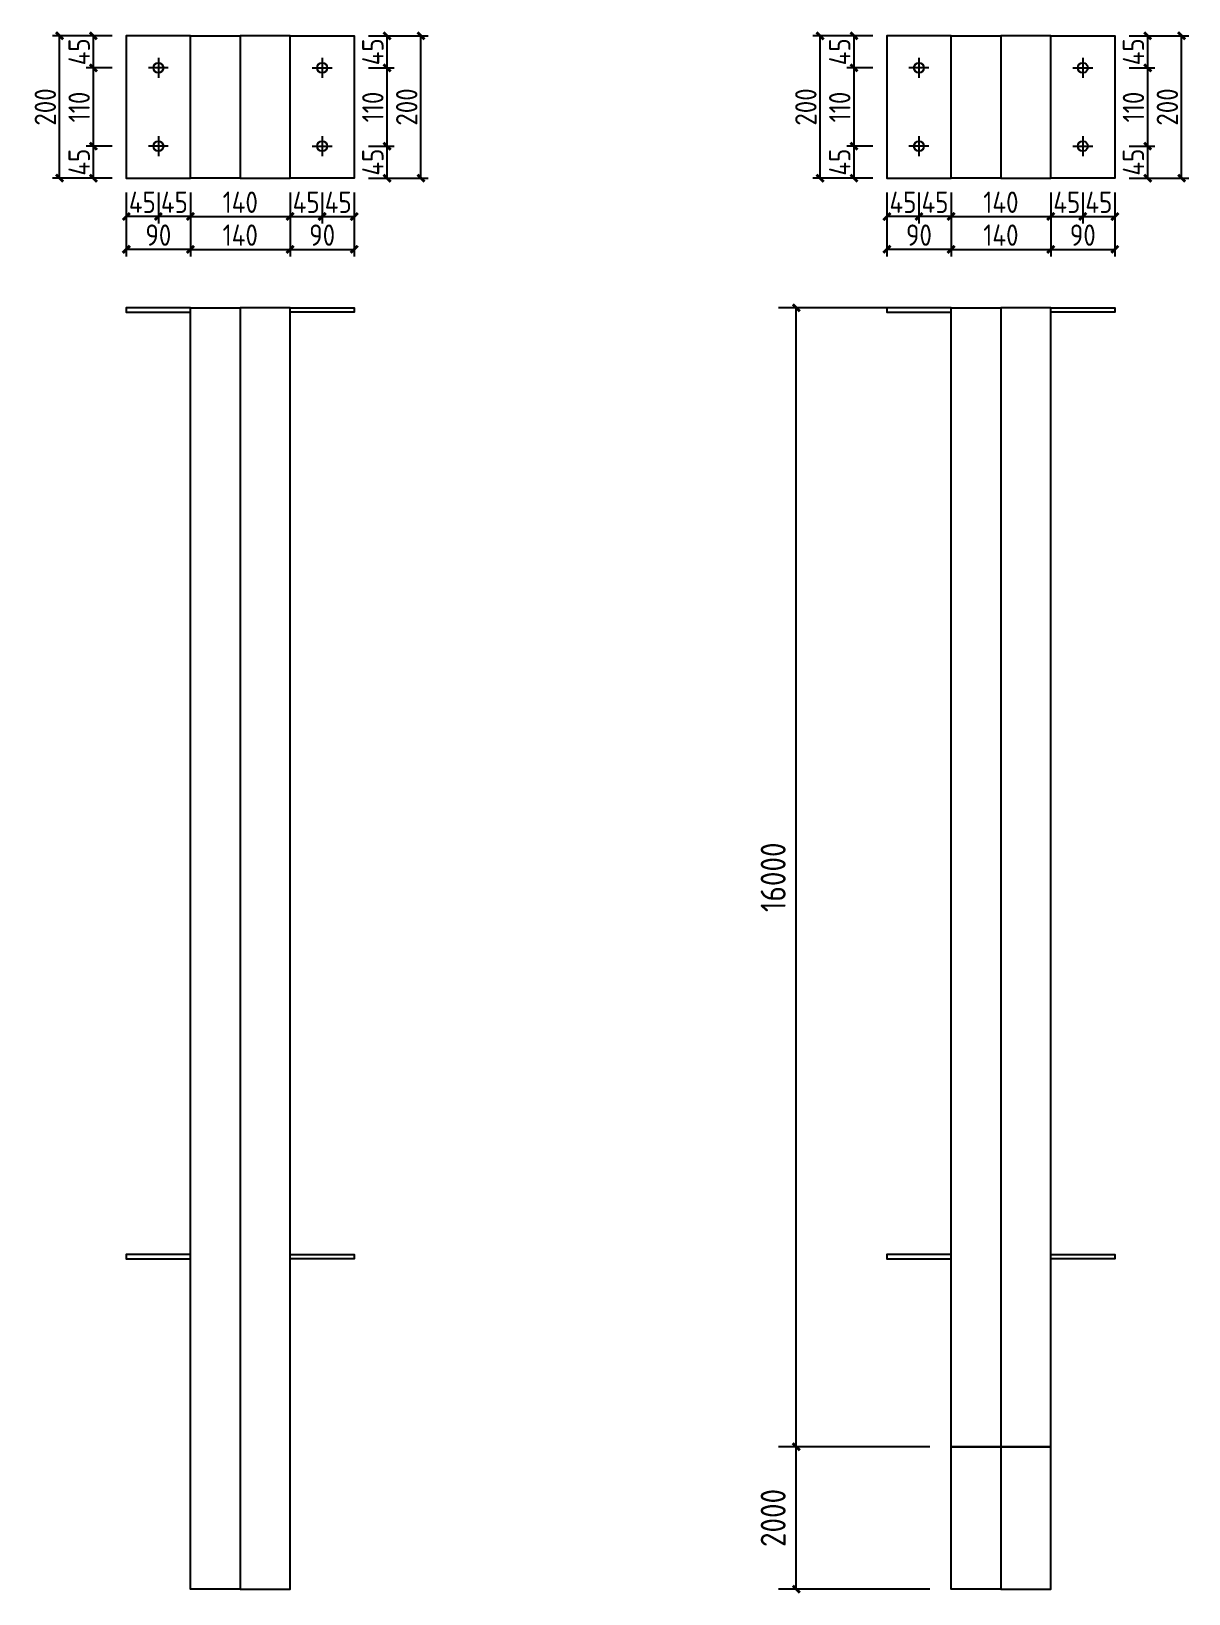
# Model space of a CAD drawing. Extents: x -196983 to 471790, y -783661 to 190401.
# Drawn here: x 92105 to 108354, y -65539 to -43590 of the extents above; entities that cross this region are included whole.
import ezdxf

# ---------------------------------------------------------------- set-up
doc = ezdxf.new("R2010")
doc.units = 0
doc.header["$LTSCALE"] = 1000
doc.header["$MEASUREMENT"] = 0
doc.layers.add('_TCH_MASK', color=7, linetype='Continuous')
doc.styles.get("Standard").update_dxf_attribs({"font": 'gbenor.shx', "bigfont": 'gbcbig.shx'})
doc.dimstyles.get("Standard").update_dxf_attribs({"dimscale": 100, "dimtxt": 3.5, "dimasz": 1, "dimexe": 2.5, "dimexo": 3, "dimgap": 1.5, "dimtad": 1, "dimdec": 0, "dimzin": 0, "dimdsep": 46, "dimtxsty": 'Standard', "dimblk": 'ARCHTICK', "dimcen": 0.09, "dimadec": 0, "dimazin": 0, "dimtfac": 1, "dimtdec": 0, "dimtix": 1, "dimtmove": 2, "dimatfit": 3, "dimfxl": 1, "dimtolj": 1, "dimtzin": 0, "dimarcsym": 0})

# ---------------------------------------------------------------- blocks, each defined once
blk = doc.blocks.new('_ArchTick')
at = {"color": 0, "linetype": 'ByBlock', "const_width": 0.4}
blk.add_lwpolyline([(-0.5, -0.5), (0.5, 0.5)], dxfattribs=at)
blk = doc.blocks.new('*D150')
at = {"layer": '_TCH_MASK', "color": 0, "lineweight": -2}
for p, q in [((94339, -45854), (94339, -46292)), ((95739, -45854), (95739, -46292)), ((94339, -46192), (95739, -46192))]:
    blk.add_line(p, q, dxfattribs=at)
at = {"layer": 'Defpoints', "color": 0}
for p in [(94339, -45654), (95739, -45654), (95739, -46192)]:
    blk.add_point(p, dxfattribs=at)
at = {"layer": '_TCH_MASK', "color": 0, "lineweight": -2, "xscale": 100, "yscale": 100, "zscale": 100, "rotation": 180}
blk.add_blockref('_ArchTick', (94339, -46192), dxfattribs=at)
at = {"layer": '_TCH_MASK', "color": 0, "lineweight": -2, "xscale": 100, "yscale": 100, "zscale": 100}
blk.add_blockref('_ArchTick', (95739, -46192), dxfattribs=at)
at = {"layer": '_TCH_MASK', "color": 0, "lineweight": 15, "insert": (95039, -45992), "char_height": 300, "attachment_point": 5}
blk.add_mtext('\\A1;140', dxfattribs=at)
blk = doc.blocks.new('*D151')
at = {"layer": '_TCH_MASK', "color": 0, "lineweight": -2}
for p, q in [((95739, -45854), (95739, -46292)), ((96189, -45854), (96189, -46292)), ((95739, -46192), (96189, -46192))]:
    blk.add_line(p, q, dxfattribs=at)
at = {"layer": 'Defpoints', "color": 0}
for p in [(95739, -45654), (96189, -45654), (96189, -46192)]:
    blk.add_point(p, dxfattribs=at)
at = {"layer": '_TCH_MASK', "color": 0, "lineweight": -2, "xscale": 100, "yscale": 100, "zscale": 100, "rotation": 180}
blk.add_blockref('_ArchTick', (95739, -46192), dxfattribs=at)
at = {"layer": '_TCH_MASK', "color": 0, "lineweight": -2, "xscale": 100, "yscale": 100, "zscale": 100}
blk.add_blockref('_ArchTick', (96189, -46192), dxfattribs=at)
at = {"layer": '_TCH_MASK', "color": 0, "lineweight": 15, "insert": (95964, -45992), "char_height": 300, "attachment_point": 5}
blk.add_mtext('\\A1;45', dxfattribs=at)
blk = doc.blocks.new('*D152')
at = {"layer": '_TCH_MASK', "color": 0, "lineweight": -2}
for p, q in [((96189, -45854), (96189, -46292)), ((96639, -45854), (96639, -46292)), ((96189, -46192), (96639, -46192))]:
    blk.add_line(p, q, dxfattribs=at)
at = {"layer": 'Defpoints', "color": 0}
for p in [(96189, -45654), (96639, -45654), (96639, -46192)]:
    blk.add_point(p, dxfattribs=at)
at = {"layer": '_TCH_MASK', "color": 0, "lineweight": -2, "xscale": 100, "yscale": 100, "zscale": 100, "rotation": 180}
blk.add_blockref('_ArchTick', (96189, -46192), dxfattribs=at)
at = {"layer": '_TCH_MASK', "color": 0, "lineweight": -2, "xscale": 100, "yscale": 100, "zscale": 100}
blk.add_blockref('_ArchTick', (96639, -46192), dxfattribs=at)
at = {"layer": '_TCH_MASK', "color": 0, "lineweight": 15, "insert": (96414, -45992), "char_height": 300, "attachment_point": 5}
blk.add_mtext('\\A1;45', dxfattribs=at)
blk = doc.blocks.new('*D146')
at = {"layer": '_TCH_MASK', "color": 0, "lineweight": -2}
for p, q in [((94339, -45854), (94339, -46754)), ((95739, -45854), (95739, -46754)), ((94339, -46654), (95739, -46654))]:
    blk.add_line(p, q, dxfattribs=at)
at = {"layer": 'Defpoints', "color": 0}
for p in [(94339, -45654), (95739, -45654), (95739, -46654)]:
    blk.add_point(p, dxfattribs=at)
at = {"layer": '_TCH_MASK', "color": 0, "lineweight": -2, "xscale": 100, "yscale": 100, "zscale": 100, "rotation": 180}
blk.add_blockref('_ArchTick', (94339, -46654), dxfattribs=at)
at = {"layer": '_TCH_MASK', "color": 0, "lineweight": -2, "xscale": 100, "yscale": 100, "zscale": 100}
blk.add_blockref('_ArchTick', (95739, -46654), dxfattribs=at)
at = {"layer": '_TCH_MASK', "color": 0, "lineweight": 15, "insert": (95039, -46454), "char_height": 300, "attachment_point": 5}
blk.add_mtext('\\A1;140', dxfattribs=at)
blk = doc.blocks.new('*D147')
at = {"layer": '_TCH_MASK', "color": 0, "lineweight": -2}
for p, q in [((95739, -45854), (95739, -46754)), ((96639, -45854), (96639, -46754)), ((95739, -46654), (96639, -46654))]:
    blk.add_line(p, q, dxfattribs=at)
at = {"layer": 'Defpoints', "color": 0}
for p in [(95739, -45654), (96639, -45654), (96639, -46654)]:
    blk.add_point(p, dxfattribs=at)
at = {"layer": '_TCH_MASK', "color": 0, "lineweight": -2, "xscale": 100, "yscale": 100, "zscale": 100, "rotation": 180}
blk.add_blockref('_ArchTick', (95739, -46654), dxfattribs=at)
at = {"layer": '_TCH_MASK', "color": 0, "lineweight": -2, "xscale": 100, "yscale": 100, "zscale": 100}
blk.add_blockref('_ArchTick', (96639, -46654), dxfattribs=at)
at = {"layer": '_TCH_MASK', "color": 0, "lineweight": 15, "insert": (96189, -46454), "char_height": 300, "attachment_point": 5}
blk.add_mtext('\\A1;90', dxfattribs=at)
blk = doc.blocks.new('*D148')
at = {"layer": '_TCH_MASK', "color": 0, "lineweight": -2}
for p, q in [((96839, -45204), (97200, -45204)), ((97100, -45654), (97100, -45204)), ((96839, -45654), (97200, -45654))]:
    blk.add_line(p, q, dxfattribs=at)
at = {"layer": 'Defpoints', "color": 0}
for p in [(96639, -45204), (97100, -45204), (96639, -45654)]:
    blk.add_point(p, dxfattribs=at)
at = {"layer": '_TCH_MASK', "color": 0, "lineweight": -2, "xscale": 100, "yscale": 100, "zscale": 100}
for p, rotation in [((97100, -45204), 90), ((97100, -45654), 270)]:
    blk.add_blockref('_ArchTick', p, dxfattribs=dict(at, rotation=rotation))
at = {"layer": '_TCH_MASK', "color": 0, "lineweight": 15, "insert": (96900, -45429), "char_height": 300, "attachment_point": 5, "rotation": 90}
blk.add_mtext('\\A1;45', dxfattribs=at)
blk = doc.blocks.new('*D149')
at = {"layer": '_TCH_MASK', "color": 0, "lineweight": -2}
for p, q in [((96839, -44104), (97200, -44104)), ((97100, -45204), (97100, -44104)), ((96839, -45204), (97200, -45204))]:
    blk.add_line(p, q, dxfattribs=at)
at = {"layer": 'Defpoints', "color": 0}
for p in [(96639, -44104), (97100, -44104), (96639, -45204)]:
    blk.add_point(p, dxfattribs=at)
at = {"layer": '_TCH_MASK', "color": 0, "lineweight": -2, "xscale": 100, "yscale": 100, "zscale": 100}
for p, rotation in [((97100, -44104), 90), ((97100, -45204), 270)]:
    blk.add_blockref('_ArchTick', p, dxfattribs=dict(at, rotation=rotation))
at = {"layer": '_TCH_MASK', "color": 0, "lineweight": 15, "insert": (96900, -44654), "char_height": 300, "attachment_point": 5, "rotation": 90}
blk.add_mtext('\\A1;110', dxfattribs=at)
blk = doc.blocks.new('*D153')
at = {"layer": '_TCH_MASK', "color": 0, "lineweight": -2}
for p, q in [((96839, -43654), (97200, -43654)), ((97100, -44104), (97100, -43654)), ((96839, -44104), (97200, -44104))]:
    blk.add_line(p, q, dxfattribs=at)
at = {"layer": 'Defpoints', "color": 0}
for p in [(96639, -43654), (97100, -43654), (96639, -44104)]:
    blk.add_point(p, dxfattribs=at)
at = {"layer": '_TCH_MASK', "color": 0, "lineweight": -2, "xscale": 100, "yscale": 100, "zscale": 100}
for p, rotation in [((97100, -43654), 90), ((97100, -44104), 270)]:
    blk.add_blockref('_ArchTick', p, dxfattribs=dict(at, rotation=rotation))
at = {"layer": '_TCH_MASK', "color": 0, "lineweight": 15, "insert": (96900, -43879), "char_height": 300, "attachment_point": 5, "rotation": 90}
blk.add_mtext('\\A1;45', dxfattribs=at)
blk = doc.blocks.new('*D154')
at = {"layer": '_TCH_MASK', "color": 0, "lineweight": -2}
for p, q in [((96839, -43654), (97676, -43654)), ((97576, -45654), (97576, -43654)), ((96839, -45654), (97676, -45654))]:
    blk.add_line(p, q, dxfattribs=at)
at = {"layer": 'Defpoints', "color": 0}
for p in [(96639, -43654), (97576, -43654), (96639, -45654)]:
    blk.add_point(p, dxfattribs=at)
at = {"layer": '_TCH_MASK', "color": 0, "lineweight": -2, "xscale": 100, "yscale": 100, "zscale": 100}
for p, rotation in [((97576, -43654), 90), ((97576, -45654), 270)]:
    blk.add_blockref('_ArchTick', p, dxfattribs=dict(at, rotation=rotation))
at = {"layer": '_TCH_MASK', "color": 0, "lineweight": 15, "insert": (97376, -44654), "char_height": 300, "attachment_point": 5, "rotation": 90}
blk.add_mtext('\\A1;200', dxfattribs=at)
blk = doc.blocks.new('*D158')
at = {"layer": '_TCH_MASK', "color": 0, "lineweight": -2}
for p, q in [((93889, -45854), (93889, -46292)), ((94339, -45854), (94339, -46292)), ((94339, -46192), (93889, -46192))]:
    blk.add_line(p, q, dxfattribs=at)
at = {"layer": 'Defpoints', "color": 0}
for p in [(93889, -45654), (94339, -45654), (93889, -46192)]:
    blk.add_point(p, dxfattribs=at)
at = {"layer": '_TCH_MASK', "color": 0, "lineweight": -2, "xscale": 100, "yscale": 100, "zscale": 100, "rotation": 180}
blk.add_blockref('_ArchTick', (93889, -46192), dxfattribs=at)
at = {"layer": '_TCH_MASK', "color": 0, "lineweight": -2, "xscale": 100, "yscale": 100, "zscale": 100}
blk.add_blockref('_ArchTick', (94339, -46192), dxfattribs=at)
at = {"layer": '_TCH_MASK', "color": 0, "lineweight": 15, "insert": (94114, -45992), "char_height": 300, "attachment_point": 5}
blk.add_mtext('\\A1;45', dxfattribs=at)
blk = doc.blocks.new('*D159')
at = {"layer": '_TCH_MASK', "color": 0, "lineweight": -2}
for p, q in [((93439, -45854), (93439, -46292)), ((93889, -45854), (93889, -46292)), ((93889, -46192), (93439, -46192))]:
    blk.add_line(p, q, dxfattribs=at)
at = {"layer": 'Defpoints', "color": 0}
for p in [(93439, -45654), (93889, -45654), (93439, -46192)]:
    blk.add_point(p, dxfattribs=at)
at = {"layer": '_TCH_MASK', "color": 0, "lineweight": -2, "xscale": 100, "yscale": 100, "zscale": 100, "rotation": 180}
blk.add_blockref('_ArchTick', (93439, -46192), dxfattribs=at)
at = {"layer": '_TCH_MASK', "color": 0, "lineweight": -2, "xscale": 100, "yscale": 100, "zscale": 100}
blk.add_blockref('_ArchTick', (93889, -46192), dxfattribs=at)
at = {"layer": '_TCH_MASK', "color": 0, "lineweight": 15, "insert": (93664, -45992), "char_height": 300, "attachment_point": 5}
blk.add_mtext('\\A1;45', dxfattribs=at)
blk = doc.blocks.new('*D155')
at = {"layer": '_TCH_MASK', "color": 0, "lineweight": -2}
for p, q in [((93439, -45854), (93439, -46754)), ((94339, -45854), (94339, -46754)), ((94339, -46654), (93439, -46654))]:
    blk.add_line(p, q, dxfattribs=at)
at = {"layer": 'Defpoints', "color": 0}
for p in [(93439, -45654), (94339, -45654), (93439, -46654)]:
    blk.add_point(p, dxfattribs=at)
at = {"layer": '_TCH_MASK', "color": 0, "lineweight": -2, "xscale": 100, "yscale": 100, "zscale": 100, "rotation": 180}
blk.add_blockref('_ArchTick', (93439, -46654), dxfattribs=at)
at = {"layer": '_TCH_MASK', "color": 0, "lineweight": -2, "xscale": 100, "yscale": 100, "zscale": 100}
blk.add_blockref('_ArchTick', (94339, -46654), dxfattribs=at)
at = {"layer": '_TCH_MASK', "color": 0, "lineweight": 15, "insert": (93889, -46454), "char_height": 300, "attachment_point": 5}
blk.add_mtext('\\A1;90', dxfattribs=at)
blk = doc.blocks.new('*D156')
at = {"layer": '_TCH_MASK', "color": 0, "lineweight": -2}
for p, q in [((93239, -45204), (92877, -45204)), ((92977, -45654), (92977, -45204)), ((93239, -45654), (92877, -45654))]:
    blk.add_line(p, q, dxfattribs=at)
at = {"layer": 'Defpoints', "color": 0}
for p in [(92977, -45204), (93439, -45204), (93439, -45654)]:
    blk.add_point(p, dxfattribs=at)
at = {"layer": '_TCH_MASK', "color": 0, "lineweight": -2, "xscale": 100, "yscale": 100, "zscale": 100}
for p, rotation in [((92977, -45204), 90), ((92977, -45654), 270)]:
    blk.add_blockref('_ArchTick', p, dxfattribs=dict(at, rotation=rotation))
at = {"layer": '_TCH_MASK', "color": 0, "lineweight": 15, "insert": (92777, -45429), "char_height": 300, "attachment_point": 5, "rotation": 90}
blk.add_mtext('\\A1;45', dxfattribs=at)
blk = doc.blocks.new('*D157')
at = {"layer": '_TCH_MASK', "color": 0, "lineweight": -2}
for p, q in [((93239, -44104), (92877, -44104)), ((92977, -45204), (92977, -44104)), ((93239, -45204), (92877, -45204))]:
    blk.add_line(p, q, dxfattribs=at)
at = {"layer": 'Defpoints', "color": 0}
for p in [(92977, -44104), (93439, -44104), (93439, -45204)]:
    blk.add_point(p, dxfattribs=at)
at = {"layer": '_TCH_MASK', "color": 0, "lineweight": -2, "xscale": 100, "yscale": 100, "zscale": 100}
for p, rotation in [((92977, -44104), 90), ((92977, -45204), 270)]:
    blk.add_blockref('_ArchTick', p, dxfattribs=dict(at, rotation=rotation))
at = {"layer": '_TCH_MASK', "color": 0, "lineweight": 15, "insert": (92777, -44654), "char_height": 300, "attachment_point": 5, "rotation": 90}
blk.add_mtext('\\A1;110', dxfattribs=at)
blk = doc.blocks.new('*D160')
at = {"layer": '_TCH_MASK', "color": 0, "lineweight": -2}
for p, q in [((93239, -43654), (92877, -43654)), ((92977, -44104), (92977, -43654)), ((93239, -44104), (92877, -44104))]:
    blk.add_line(p, q, dxfattribs=at)
at = {"layer": 'Defpoints', "color": 0}
for p in [(92977, -43654), (93439, -43654), (93439, -44104)]:
    blk.add_point(p, dxfattribs=at)
at = {"layer": '_TCH_MASK', "color": 0, "lineweight": -2, "xscale": 100, "yscale": 100, "zscale": 100}
for p, rotation in [((92977, -43654), 90), ((92977, -44104), 270)]:
    blk.add_blockref('_ArchTick', p, dxfattribs=dict(at, rotation=rotation))
at = {"layer": '_TCH_MASK', "color": 0, "lineweight": 15, "insert": (92777, -43879), "char_height": 300, "attachment_point": 5, "rotation": 90}
blk.add_mtext('\\A1;45', dxfattribs=at)
blk = doc.blocks.new('*D161')
at = {"layer": '_TCH_MASK', "color": 0, "lineweight": -2}
for p, q in [((93239, -43654), (92402, -43654)), ((92502, -45654), (92502, -43654)), ((93239, -45654), (92402, -45654))]:
    blk.add_line(p, q, dxfattribs=at)
at = {"layer": 'Defpoints', "color": 0}
for p in [(92502, -43654), (93439, -43654), (93439, -45654)]:
    blk.add_point(p, dxfattribs=at)
at = {"layer": '_TCH_MASK', "color": 0, "lineweight": -2, "xscale": 100, "yscale": 100, "zscale": 100}
for p, rotation in [((92502, -43654), 90), ((92502, -45654), 270)]:
    blk.add_blockref('_ArchTick', p, dxfattribs=dict(at, rotation=rotation))
at = {"layer": '_TCH_MASK', "color": 0, "lineweight": 15, "insert": (92302, -44654), "char_height": 300, "attachment_point": 5, "rotation": 90}
blk.add_mtext('\\A1;200', dxfattribs=at)
blk = doc.blocks.new('*D369')
at = {"layer": '_TCH_MASK', "color": 0, "lineweight": -2}
for p, q in [((105017, -45854), (105017, -46292)), ((106417, -45854), (106417, -46292)), ((105017, -46192), (106417, -46192))]:
    blk.add_line(p, q, dxfattribs=at)
at = {"layer": 'Defpoints', "color": 0}
for p in [(105017, -45654), (106417, -45654), (106417, -46192)]:
    blk.add_point(p, dxfattribs=at)
at = {"layer": '_TCH_MASK', "color": 0, "lineweight": -2, "xscale": 100, "yscale": 100, "zscale": 100, "rotation": 180}
blk.add_blockref('_ArchTick', (105017, -46192), dxfattribs=at)
at = {"layer": '_TCH_MASK', "color": 0, "lineweight": -2, "xscale": 100, "yscale": 100, "zscale": 100}
blk.add_blockref('_ArchTick', (106417, -46192), dxfattribs=at)
at = {"layer": '_TCH_MASK', "color": 0, "lineweight": 15, "insert": (105717, -45992), "char_height": 300, "attachment_point": 5}
blk.add_mtext('\\A1;140', dxfattribs=at)
blk = doc.blocks.new('*D370')
at = {"layer": '_TCH_MASK', "color": 0, "lineweight": -2}
for p, q in [((106417, -45854), (106417, -46292)), ((106867, -45854), (106867, -46292)), ((106417, -46192), (106867, -46192))]:
    blk.add_line(p, q, dxfattribs=at)
at = {"layer": 'Defpoints', "color": 0}
for p in [(106417, -45654), (106867, -45654), (106867, -46192)]:
    blk.add_point(p, dxfattribs=at)
at = {"layer": '_TCH_MASK', "color": 0, "lineweight": -2, "xscale": 100, "yscale": 100, "zscale": 100, "rotation": 180}
blk.add_blockref('_ArchTick', (106417, -46192), dxfattribs=at)
at = {"layer": '_TCH_MASK', "color": 0, "lineweight": -2, "xscale": 100, "yscale": 100, "zscale": 100}
blk.add_blockref('_ArchTick', (106867, -46192), dxfattribs=at)
at = {"layer": '_TCH_MASK', "color": 0, "lineweight": 15, "insert": (106642, -45992), "char_height": 300, "attachment_point": 5}
blk.add_mtext('\\A1;45', dxfattribs=at)
blk = doc.blocks.new('*D371')
at = {"layer": '_TCH_MASK', "color": 0, "lineweight": -2}
for p, q in [((106867, -45854), (106867, -46292)), ((107317, -45854), (107317, -46292)), ((106867, -46192), (107317, -46192))]:
    blk.add_line(p, q, dxfattribs=at)
at = {"layer": 'Defpoints', "color": 0}
for p in [(106867, -45654), (107317, -45654), (107317, -46192)]:
    blk.add_point(p, dxfattribs=at)
at = {"layer": '_TCH_MASK', "color": 0, "lineweight": -2, "xscale": 100, "yscale": 100, "zscale": 100, "rotation": 180}
blk.add_blockref('_ArchTick', (106867, -46192), dxfattribs=at)
at = {"layer": '_TCH_MASK', "color": 0, "lineweight": -2, "xscale": 100, "yscale": 100, "zscale": 100}
blk.add_blockref('_ArchTick', (107317, -46192), dxfattribs=at)
at = {"layer": '_TCH_MASK', "color": 0, "lineweight": 15, "insert": (107092, -45992), "char_height": 300, "attachment_point": 5}
blk.add_mtext('\\A1;45', dxfattribs=at)
blk = doc.blocks.new('*D362')
at = {"layer": '_TCH_MASK', "color": 0, "lineweight": -2}
for p, q in [((105017, -45854), (105017, -46754)), ((106417, -45854), (106417, -46754)), ((105017, -46654), (106417, -46654))]:
    blk.add_line(p, q, dxfattribs=at)
at = {"layer": 'Defpoints', "color": 0}
for p in [(105017, -45654), (106417, -45654), (106417, -46654)]:
    blk.add_point(p, dxfattribs=at)
at = {"layer": '_TCH_MASK', "color": 0, "lineweight": -2, "xscale": 100, "yscale": 100, "zscale": 100, "rotation": 180}
blk.add_blockref('_ArchTick', (105017, -46654), dxfattribs=at)
at = {"layer": '_TCH_MASK', "color": 0, "lineweight": -2, "xscale": 100, "yscale": 100, "zscale": 100}
blk.add_blockref('_ArchTick', (106417, -46654), dxfattribs=at)
at = {"layer": '_TCH_MASK', "color": 0, "lineweight": 15, "insert": (105717, -46454), "char_height": 300, "attachment_point": 5}
blk.add_mtext('\\A1;140', dxfattribs=at)
blk = doc.blocks.new('*D363')
at = {"layer": '_TCH_MASK', "color": 0, "lineweight": -2}
for p, q in [((106417, -45854), (106417, -46754)), ((107317, -45854), (107317, -46754)), ((106417, -46654), (107317, -46654))]:
    blk.add_line(p, q, dxfattribs=at)
at = {"layer": 'Defpoints', "color": 0}
for p in [(106417, -45654), (107317, -45654), (107317, -46654)]:
    blk.add_point(p, dxfattribs=at)
at = {"layer": '_TCH_MASK', "color": 0, "lineweight": -2, "xscale": 100, "yscale": 100, "zscale": 100, "rotation": 180}
blk.add_blockref('_ArchTick', (106417, -46654), dxfattribs=at)
at = {"layer": '_TCH_MASK', "color": 0, "lineweight": -2, "xscale": 100, "yscale": 100, "zscale": 100}
blk.add_blockref('_ArchTick', (107317, -46654), dxfattribs=at)
at = {"layer": '_TCH_MASK', "color": 0, "lineweight": 15, "insert": (106867, -46454), "char_height": 300, "attachment_point": 5}
blk.add_mtext('\\A1;90', dxfattribs=at)
blk = doc.blocks.new('*D364')
at = {"layer": '_TCH_MASK', "color": 0, "lineweight": -2}
for p, q in [((107517, -45204), (107878, -45204)), ((107778, -45654), (107778, -45204)), ((107517, -45654), (107878, -45654))]:
    blk.add_line(p, q, dxfattribs=at)
at = {"layer": 'Defpoints', "color": 0}
for p in [(107317, -45204), (107778, -45204), (107317, -45654)]:
    blk.add_point(p, dxfattribs=at)
at = {"layer": '_TCH_MASK', "color": 0, "lineweight": -2, "xscale": 100, "yscale": 100, "zscale": 100}
for p, rotation in [((107778, -45204), 90), ((107778, -45654), 270)]:
    blk.add_blockref('_ArchTick', p, dxfattribs=dict(at, rotation=rotation))
at = {"layer": '_TCH_MASK', "color": 0, "lineweight": 15, "insert": (107578, -45429), "char_height": 300, "attachment_point": 5, "rotation": 90}
blk.add_mtext('\\A1;45', dxfattribs=at)
blk = doc.blocks.new('*D365')
at = {"layer": '_TCH_MASK', "color": 0, "lineweight": -2}
for p, q in [((107517, -44104), (107878, -44104)), ((107778, -45204), (107778, -44104)), ((107517, -45204), (107878, -45204))]:
    blk.add_line(p, q, dxfattribs=at)
at = {"layer": 'Defpoints', "color": 0}
for p in [(107317, -44104), (107778, -44104), (107317, -45204)]:
    blk.add_point(p, dxfattribs=at)
at = {"layer": '_TCH_MASK', "color": 0, "lineweight": -2, "xscale": 100, "yscale": 100, "zscale": 100}
for p, rotation in [((107778, -44104), 90), ((107778, -45204), 270)]:
    blk.add_blockref('_ArchTick', p, dxfattribs=dict(at, rotation=rotation))
at = {"layer": '_TCH_MASK', "color": 0, "lineweight": 15, "insert": (107578, -44654), "char_height": 300, "attachment_point": 5, "rotation": 90}
blk.add_mtext('\\A1;110', dxfattribs=at)
blk = doc.blocks.new('*D372')
at = {"layer": '_TCH_MASK', "color": 0, "lineweight": -2}
for p, q in [((107517, -43654), (107878, -43654)), ((107778, -44104), (107778, -43654)), ((107517, -44104), (107878, -44104))]:
    blk.add_line(p, q, dxfattribs=at)
at = {"layer": 'Defpoints', "color": 0}
for p in [(107317, -43654), (107778, -43654), (107317, -44104)]:
    blk.add_point(p, dxfattribs=at)
at = {"layer": '_TCH_MASK', "color": 0, "lineweight": -2, "xscale": 100, "yscale": 100, "zscale": 100}
for p, rotation in [((107778, -43654), 90), ((107778, -44104), 270)]:
    blk.add_blockref('_ArchTick', p, dxfattribs=dict(at, rotation=rotation))
at = {"layer": '_TCH_MASK', "color": 0, "lineweight": 15, "insert": (107578, -43879), "char_height": 300, "attachment_point": 5, "rotation": 90}
blk.add_mtext('\\A1;45', dxfattribs=at)
blk = doc.blocks.new('*D373')
at = {"layer": '_TCH_MASK', "color": 0, "lineweight": -2}
for p, q in [((107517, -43654), (108354, -43654)), ((108254, -45654), (108254, -43654)), ((107517, -45654), (108354, -45654))]:
    blk.add_line(p, q, dxfattribs=at)
at = {"layer": 'Defpoints', "color": 0}
for p in [(107317, -43654), (108254, -43654), (107317, -45654)]:
    blk.add_point(p, dxfattribs=at)
at = {"layer": '_TCH_MASK', "color": 0, "lineweight": -2, "xscale": 100, "yscale": 100, "zscale": 100}
for p, rotation in [((108254, -43654), 90), ((108254, -45654), 270)]:
    blk.add_blockref('_ArchTick', p, dxfattribs=dict(at, rotation=rotation))
at = {"layer": '_TCH_MASK', "color": 0, "lineweight": 15, "insert": (108054, -44654), "char_height": 300, "attachment_point": 5, "rotation": 90}
blk.add_mtext('\\A1;200', dxfattribs=at)
blk = doc.blocks.new('*D374')
at = {"layer": '_TCH_MASK', "color": 0, "lineweight": -2}
for p, q in [((104567, -45854), (104567, -46292)), ((105017, -45854), (105017, -46292)), ((105017, -46192), (104567, -46192))]:
    blk.add_line(p, q, dxfattribs=at)
at = {"layer": 'Defpoints', "color": 0}
for p in [(104567, -45654), (105017, -45654), (104567, -46192)]:
    blk.add_point(p, dxfattribs=at)
at = {"layer": '_TCH_MASK', "color": 0, "lineweight": -2, "xscale": 100, "yscale": 100, "zscale": 100, "rotation": 180}
blk.add_blockref('_ArchTick', (104567, -46192), dxfattribs=at)
at = {"layer": '_TCH_MASK', "color": 0, "lineweight": -2, "xscale": 100, "yscale": 100, "zscale": 100}
blk.add_blockref('_ArchTick', (105017, -46192), dxfattribs=at)
at = {"layer": '_TCH_MASK', "color": 0, "lineweight": 15, "insert": (104792, -45992), "char_height": 300, "attachment_point": 5}
blk.add_mtext('\\A1;45', dxfattribs=at)
blk = doc.blocks.new('*D375')
at = {"layer": '_TCH_MASK', "color": 0, "lineweight": -2}
for p, q in [((104117, -45854), (104117, -46292)), ((104567, -45854), (104567, -46292)), ((104567, -46192), (104117, -46192))]:
    blk.add_line(p, q, dxfattribs=at)
at = {"layer": 'Defpoints', "color": 0}
for p in [(104117, -45654), (104567, -45654), (104117, -46192)]:
    blk.add_point(p, dxfattribs=at)
at = {"layer": '_TCH_MASK', "color": 0, "lineweight": -2, "xscale": 100, "yscale": 100, "zscale": 100, "rotation": 180}
blk.add_blockref('_ArchTick', (104117, -46192), dxfattribs=at)
at = {"layer": '_TCH_MASK', "color": 0, "lineweight": -2, "xscale": 100, "yscale": 100, "zscale": 100}
blk.add_blockref('_ArchTick', (104567, -46192), dxfattribs=at)
at = {"layer": '_TCH_MASK', "color": 0, "lineweight": 15, "insert": (104342, -45992), "char_height": 300, "attachment_point": 5}
blk.add_mtext('\\A1;45', dxfattribs=at)
blk = doc.blocks.new('*D366')
at = {"layer": '_TCH_MASK', "color": 0, "lineweight": -2}
for p, q in [((104117, -45854), (104117, -46754)), ((105017, -45854), (105017, -46754)), ((105017, -46654), (104117, -46654))]:
    blk.add_line(p, q, dxfattribs=at)
at = {"layer": 'Defpoints', "color": 0}
for p in [(104117, -45654), (105017, -45654), (104117, -46654)]:
    blk.add_point(p, dxfattribs=at)
at = {"layer": '_TCH_MASK', "color": 0, "lineweight": -2, "xscale": 100, "yscale": 100, "zscale": 100, "rotation": 180}
blk.add_blockref('_ArchTick', (104117, -46654), dxfattribs=at)
at = {"layer": '_TCH_MASK', "color": 0, "lineweight": -2, "xscale": 100, "yscale": 100, "zscale": 100}
blk.add_blockref('_ArchTick', (105017, -46654), dxfattribs=at)
at = {"layer": '_TCH_MASK', "color": 0, "lineweight": 15, "insert": (104567, -46454), "char_height": 300, "attachment_point": 5}
blk.add_mtext('\\A1;90', dxfattribs=at)
blk = doc.blocks.new('*D367')
at = {"layer": '_TCH_MASK', "color": 0, "lineweight": -2}
for p, q in [((103917, -45204), (103555, -45204)), ((103655, -45654), (103655, -45204)), ((103917, -45654), (103555, -45654))]:
    blk.add_line(p, q, dxfattribs=at)
at = {"layer": 'Defpoints', "color": 0}
for p in [(103655, -45204), (104117, -45204), (104117, -45654)]:
    blk.add_point(p, dxfattribs=at)
at = {"layer": '_TCH_MASK', "color": 0, "lineweight": -2, "xscale": 100, "yscale": 100, "zscale": 100}
for p, rotation in [((103655, -45204), 90), ((103655, -45654), 270)]:
    blk.add_blockref('_ArchTick', p, dxfattribs=dict(at, rotation=rotation))
at = {"layer": '_TCH_MASK', "color": 0, "lineweight": 15, "insert": (103455, -45429), "char_height": 300, "attachment_point": 5, "rotation": 90}
blk.add_mtext('\\A1;45', dxfattribs=at)
blk = doc.blocks.new('*D368')
at = {"layer": '_TCH_MASK', "color": 0, "lineweight": -2}
for p, q in [((103917, -44104), (103555, -44104)), ((103655, -45204), (103655, -44104)), ((103917, -45204), (103555, -45204))]:
    blk.add_line(p, q, dxfattribs=at)
at = {"layer": 'Defpoints', "color": 0}
for p in [(103655, -44104), (104117, -44104), (104117, -45204)]:
    blk.add_point(p, dxfattribs=at)
at = {"layer": '_TCH_MASK', "color": 0, "lineweight": -2, "xscale": 100, "yscale": 100, "zscale": 100}
for p, rotation in [((103655, -44104), 90), ((103655, -45204), 270)]:
    blk.add_blockref('_ArchTick', p, dxfattribs=dict(at, rotation=rotation))
at = {"layer": '_TCH_MASK', "color": 0, "lineweight": 15, "insert": (103455, -44654), "char_height": 300, "attachment_point": 5, "rotation": 90}
blk.add_mtext('\\A1;110', dxfattribs=at)
blk = doc.blocks.new('*D376')
at = {"layer": '_TCH_MASK', "color": 0, "lineweight": -2}
for p, q in [((103917, -43654), (103555, -43654)), ((103655, -44104), (103655, -43654)), ((103917, -44104), (103555, -44104))]:
    blk.add_line(p, q, dxfattribs=at)
at = {"layer": 'Defpoints', "color": 0}
for p in [(103655, -43654), (104117, -43654), (104117, -44104)]:
    blk.add_point(p, dxfattribs=at)
at = {"layer": '_TCH_MASK', "color": 0, "lineweight": -2, "xscale": 100, "yscale": 100, "zscale": 100}
for p, rotation in [((103655, -43654), 90), ((103655, -44104), 270)]:
    blk.add_blockref('_ArchTick', p, dxfattribs=dict(at, rotation=rotation))
at = {"layer": '_TCH_MASK', "color": 0, "lineweight": 15, "insert": (103455, -43879), "char_height": 300, "attachment_point": 5, "rotation": 90}
blk.add_mtext('\\A1;45', dxfattribs=at)
blk = doc.blocks.new('*D377')
at = {"layer": '_TCH_MASK', "color": 0, "lineweight": -2}
for p, q in [((103917, -43654), (103079, -43654)), ((103179, -45654), (103179, -43654)), ((103917, -45654), (103079, -45654))]:
    blk.add_line(p, q, dxfattribs=at)
at = {"layer": 'Defpoints', "color": 0}
for p in [(103179, -43654), (104117, -43654), (104117, -45654)]:
    blk.add_point(p, dxfattribs=at)
at = {"layer": '_TCH_MASK', "color": 0, "lineweight": -2, "xscale": 100, "yscale": 100, "zscale": 100}
for p, rotation in [((103179, -43654), 90), ((103179, -45654), 270)]:
    blk.add_blockref('_ArchTick', p, dxfattribs=dict(at, rotation=rotation))
at = {"layer": '_TCH_MASK', "color": 0, "lineweight": 15, "insert": (102979, -44654), "char_height": 300, "attachment_point": 5, "rotation": 90}
blk.add_mtext('\\A1;200', dxfattribs=at)
blk = doc.blocks.new('*D495')
at = {"color": 0, "lineweight": -2}
for p, q in [((104717, -47475), (102595, -47475)), ((102845, -63475), (102845, -47475)), ((104717, -63475), (102595, -63475))]:
    blk.add_line(p, q, dxfattribs=at)
at = {"layer": 'Defpoints', "color": 0}
for p in [(102845, -47475), (105017, -47475), (105017, -63475)]:
    blk.add_point(p, dxfattribs=at)
at = {"color": 0, "lineweight": -2, "xscale": 100, "yscale": 100, "zscale": 100}
for p, rotation in [((102845, -47475), 90), ((102845, -63475), 270)]:
    blk.add_blockref('_ArchTick', p, dxfattribs=dict(at, rotation=rotation))
at = {"color": 0, "insert": (102520, -55475), "char_height": 350, "attachment_point": 5, "rotation": 90}
blk.add_mtext('\\A1;16000', dxfattribs=at)
blk = doc.blocks.new('*D496')
at = {"color": 0, "lineweight": -2}
for p, q in [((104717, -63475), (102595, -63475)), ((102845, -65475), (102845, -63475)), ((104717, -65475), (102595, -65475))]:
    blk.add_line(p, q, dxfattribs=at)
at = {"layer": 'Defpoints', "color": 0}
for p in [(102845, -63475), (105017, -63475), (105017, -65475)]:
    blk.add_point(p, dxfattribs=at)
at = {"color": 0, "lineweight": -2, "xscale": 100, "yscale": 100, "zscale": 100}
for p, rotation in [((102845, -63475), 90), ((102845, -65475), 270)]:
    blk.add_blockref('_ArchTick', p, dxfattribs=dict(at, rotation=rotation))
at = {"color": 0, "insert": (102520, -64475), "char_height": 350, "attachment_point": 5, "rotation": 90}
blk.add_mtext('\\A1;2000', dxfattribs=at)

msp = doc.modelspace()

# ---------------------------------------------------------------- linework, layer by layer
at = {"color": 2}
for p, q in [((94028.9, -44104), (93748.9, -44104)), ((93888.9, -43964), (93888.9, -44244)), ((96048.9, -44104), (96328.9, -44104)), ((96188.9, -43964), (96188.9, -44244)), ((104706.6, -44104), (104426.6, -44104)), ((104566.6, -43964), (104566.6, -44244)), ((106726.6, -44104), (107006.6, -44104)), ((106866.6, -43964), (106866.6, -44244)), ((94028.9, -45204), (93748.9, -45204)), ((93888.9, -45064), (93888.9, -45344)), ((96048.9, -45204), (96328.9, -45204)), ((96188.9, -45064), (96188.9, -45344)), ((104706.6, -45204), (104426.6, -45204)), ((104566.6, -45064), (104566.6, -45344)), ((106726.6, -45204), (107006.6, -45204)), ((106866.6, -45064), (106866.6, -45344))]:
    msp.add_line(p, q, dxfattribs=at)
at = {"color": 1}
for points in [[(94338.9, -43654), (93438.9, -43654), (93438.9, -45654), (94338.9, -45654)], [(95738.9, -43654), (96638.9, -43654), (96638.9, -45654), (95738.9, -45654)], [(105016.6, -43654), (104116.6, -43654), (104116.6, -45654), (105016.6, -45654)], [(106416.6, -43654), (107316.6, -43654), (107316.6, -45654), (106416.6, -45654)]]:
    msp.add_lwpolyline(points, close=True, dxfattribs=at)
at = {"color": 0}
for points in [[(94338.9, -43654), (95038.9, -43654), (95038.9, -45654), (94338.9, -45654)], [(95738.9, -43654), (95038.9, -43654), (95038.9, -45654), (95738.9, -45654)], [(105016.6, -43654), (105716.6, -43654), (105716.6, -45654), (105016.6, -45654)], [(106416.6, -43654), (105716.6, -43654), (105716.6, -45654), (106416.6, -45654)], [(94338.9, -47475.3), (93438.9, -47475.3), (93438.9, -47535.3), (94338.9, -47535.3)], [(94338.9, -47475.3), (95038.9, -47475.3), (95038.9, -65475.3), (94338.9, -65475.3)], [(95738.9, -47475.3), (95038.9, -47475.3), (95038.9, -65475.3), (95738.9, -65475.3)], [(95738.9, -47475.3), (96638.9, -47475.3), (96638.9, -47535.3), (95738.9, -47535.3)], [(105016.6, -47475.3), (104116.6, -47475.3), (104116.6, -47535.3), (105016.6, -47535.3)], [(105016.6, -47475.3), (105716.6, -47475.3), (105716.6, -63475.3), (105016.6, -63475.3)], [(106416.6, -47475.3), (105716.6, -47475.3), (105716.6, -63475.3), (106416.6, -63475.3)], [(106416.6, -47475.3), (107316.6, -47475.3), (107316.6, -47535.3), (106416.6, -47535.3)], [(94338.9, -60775.3), (93438.9, -60775.3), (93438.9, -60835.3), (94338.9, -60835.3)], [(95738.9, -60775.3), (96638.9, -60775.3), (96638.9, -60835.3), (95738.9, -60835.3)], [(105016.6, -60775.3), (104116.6, -60775.3), (104116.6, -60835.3), (105016.6, -60835.3)], [(106416.6, -60775.3), (107316.6, -60775.3), (107316.6, -60835.3), (106416.6, -60835.3)]]:
    msp.add_lwpolyline(points, close=True, dxfattribs=at)
at = {"color": 3}
for points in [[(105016.6, -63475.3), (105716.6, -63475.3), (105716.6, -65475.3), (105016.6, -65475.3)], [(106416.6, -63475.3), (105716.6, -63475.3), (105716.6, -65475.3), (106416.6, -65475.3)]]:
    msp.add_lwpolyline(points, close=True, dxfattribs=at)
at = {"color": 2}
for centre in [(93888.9, -44104), (96188.9, -44104), (104566.6, -44104), (106866.6, -44104), (93888.9, -45204), (96188.9, -45204), (104566.6, -45204), (106866.6, -45204)]:
    msp.add_circle(centre, 70, dxfattribs=at)

# ---------------------------------------------------------------- dimensions: what is measured, and where the dimension line sits
at = {"color": 3}
for base, p1, p2, picture, middle in [((102845.3, -47475.3), (105016.6, -63475.3), (105016.6, -47475.3), '*D495', (102520.3, -55475.3)), ((102845.3, -63475.3), (105016.6, -65475.3), (105016.6, -63475.3), '*D496', (102520.3, -64475.3))]:
    dim = msp.add_linear_dim(base=base, p1=p1, p2=p2, angle=90, dimstyle='Standard', dxfattribs=at)
    dim.commit()
    dim.dimension.update_dxf_attribs({"geometry": picture, "text_midpoint": middle})
at = {"layer": '_TCH_MASK', "color": 4, "lineweight": 15}
for base, p1, p2, angle, picture, middle in [((92501.7, -43654), (93438.9, -45654), (93438.9, -43654), 90, '*D161', (92301.7, -44654)), ((92977.5, -43654), (93438.9, -44104), (93438.9, -43654), 90, '*D160', (92777.5, -43879)), ((97100.4, -43654), (96638.9, -44104), (96638.9, -43654), 90, '*D153', (96900.4, -43879)), ((97576.1, -43654), (96638.9, -45654), (96638.9, -43654), 90, '*D154', (97376.1, -44654)), ((103179.5, -43654), (104116.6, -45654), (104116.6, -43654), 90, '*D377', (102979.5, -44654)), ((103655.2, -43654), (104116.6, -44104), (104116.6, -43654), 90, '*D376', (103455.2, -43879)), ((107778.1, -43654), (107316.6, -44104), (107316.6, -43654), 90, '*D372', (107578.1, -43879)), ((108253.8, -43654), (107316.6, -45654), (107316.6, -43654), 90, '*D373', (108053.8, -44654)), ((92977.5, -44104), (93438.9, -45204), (93438.9, -44104), 90, '*D157', (92777.5, -44654)), ((97100.4, -44104), (96638.9, -45204), (96638.9, -44104), 90, '*D149', (96900.4, -44654)), ((103655.2, -44104), (104116.6, -45204), (104116.6, -44104), 90, '*D368', (103455.2, -44654)), ((107778.1, -44104), (107316.6, -45204), (107316.6, -44104), 90, '*D365', (107578.1, -44654)), ((92977.5, -45204), (93438.9, -45654), (93438.9, -45204), 90, '*D156', (92777.5, -45429)), ((97100.4, -45204), (96638.9, -45654), (96638.9, -45204), 90, '*D148', (96900.4, -45429)), ((103655.2, -45204), (104116.6, -45654), (104116.6, -45204), 90, '*D367', (103455.2, -45429)), ((107778.1, -45204), (107316.6, -45654), (107316.6, -45204), 90, '*D364', (107578.1, -45429)), ((93438.9, -46191.9), (93888.9, -45654), (93438.9, -45654), 180, '*D159', (93663.9, -45991.9)), ((93438.9, -46653.5), (94338.9, -45654), (93438.9, -45654), 180, '*D155', (93888.9, -46453.5)), ((93888.9, -46191.9), (94338.9, -45654), (93888.9, -45654), 180, '*D158', (94113.9, -45991.9)), ((104116.6, -46191.9), (104566.6, -45654), (104116.6, -45654), 180, '*D375', (104341.6, -45991.9)), ((104116.6, -46653.5), (105016.6, -45654), (104116.6, -45654), 180, '*D366', (104566.6, -46453.5)), ((104566.6, -46191.9), (105016.6, -45654), (104566.6, -45654), 180, '*D374', (104791.6, -45991.9))]:
    dim = msp.add_linear_dim(base=base, p1=p1, p2=p2, angle=angle, dimstyle='Standard', override={"dimtxt": 3, "dimexe": 1, "dimexo": 2, "dimgap": 0.5, "dimlfac": 0.1}, dxfattribs=at)
    dim.commit()
    dim.dimension.update_dxf_attribs({"geometry": picture, "text_midpoint": middle})
at = {"layer": '_TCH_MASK', "color": 3, "lineweight": 15}
for base, p1, p2, picture, middle in [((95738.9, -46191.9), (94338.9, -45654), (95738.9, -45654), '*D150', (95038.9, -45991.9)), ((95738.9, -46653.5), (94338.9, -45654), (95738.9, -45654), '*D146', (95038.9, -46453.5)), ((106416.6, -46191.9), (105016.6, -45654), (106416.6, -45654), '*D369', (105716.6, -45991.9)), ((106416.6, -46653.5), (105016.6, -45654), (106416.6, -45654), '*D362', (105716.6, -46453.5))]:
    dim = msp.add_linear_dim(base=base, p1=p1, p2=p2, dimstyle='Standard', override={"dimtxt": 3, "dimexe": 1, "dimexo": 2, "dimgap": 0.5, "dimlfac": 0.1}, dxfattribs=at)
    dim.commit()
    dim.dimension.update_dxf_attribs({"geometry": picture, "text_midpoint": middle})
at = {"layer": '_TCH_MASK', "color": 4, "lineweight": 15}
for base, p1, p2, picture, middle in [((96188.9, -46191.9), (95738.9, -45654), (96188.9, -45654), '*D151', (95963.9, -45991.9)), ((96638.9, -46653.5), (95738.9, -45654), (96638.9, -45654), '*D147', (96188.9, -46453.5)), ((96638.9, -46191.9), (96188.9, -45654), (96638.9, -45654), '*D152', (96413.9, -45991.9)), ((106866.6, -46191.9), (106416.6, -45654), (106866.6, -45654), '*D370', (106641.6, -45991.9)), ((107316.6, -46653.5), (106416.6, -45654), (107316.6, -45654), '*D363', (106866.6, -46453.5)), ((107316.6, -46191.9), (106866.6, -45654), (107316.6, -45654), '*D371', (107091.6, -45991.9))]:
    dim = msp.add_linear_dim(base=base, p1=p1, p2=p2, dimstyle='Standard', override={"dimtxt": 3, "dimexe": 1, "dimexo": 2, "dimgap": 0.5, "dimlfac": 0.1}, dxfattribs=at)
    dim.commit()
    dim.dimension.update_dxf_attribs({"geometry": picture, "text_midpoint": middle})

doc.saveas('drawing.dxf')
